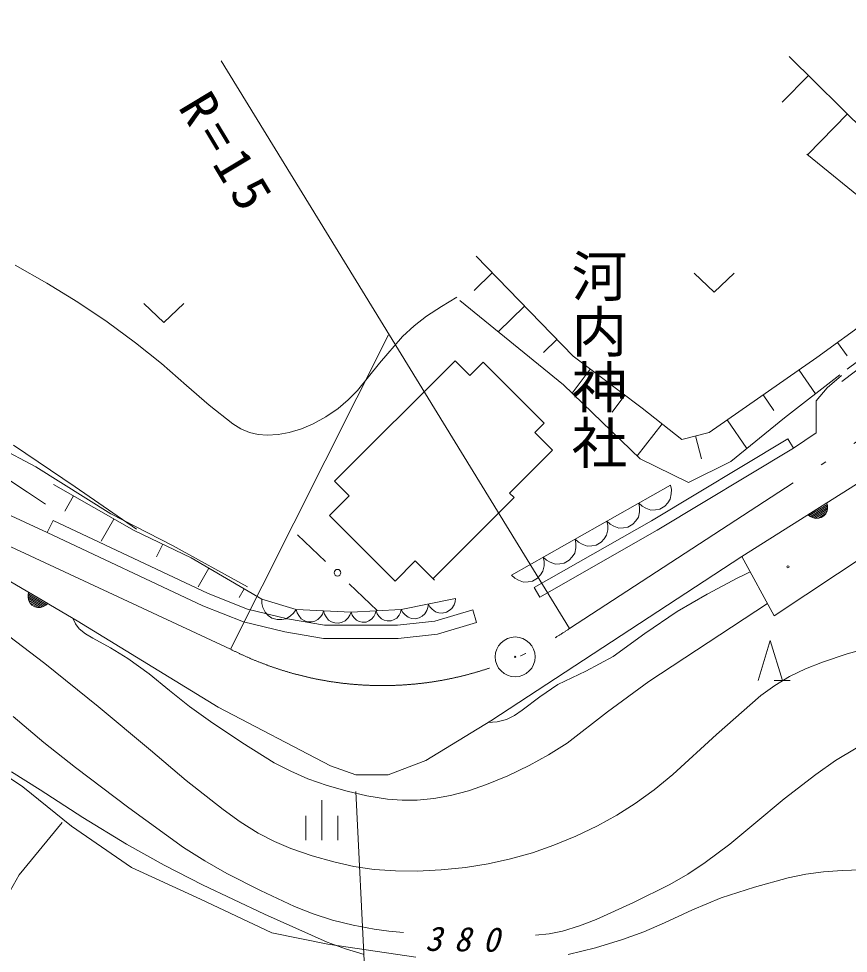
# Model space of a CAD drawing. Units: millimetres, scale not verified. Extents: x -625 to 700064, y -625 to 362743.
# Drawn here: x 267560 to 304863, y 222047 to 264068 of the extents above; entities that cross this region are included whole.
import ezdxf
from ezdxf.enums import TextEntityAlignment as Align

# ---------------------------------------------------------------- set-up
doc = ezdxf.new("R2010")
doc.units = ezdxf.units.MM
doc.header["$LTSCALE"] = 1000
for name, pattern in [('DASHED', [7.5, 6, -1.5]), ('DASHED_SPACED', [12, 6, -6]), ('LONG_DASHED_DOTTED', [15.25, 12, -1.5, 0.25, -1.5])]:
    doc.linetypes.add(name, pattern=pattern)
doc.layers.add('S-SUV', color=7, linetype='Continuous', lineweight=13)
doc.styles.add('@ＭＳ ゴシック', font='')
doc.styles.add('ＭＳ ゴシック', font='')
doc.styles.get('@ＭＳ ゴシック').set_extended_font_data('@MS Gothic')
doc.styles.get('ＭＳ ゴシック').set_extended_font_data('MS Gothic')

msp = doc.modelspace()

# ---------------------------------------------------------------- linework, layer by layer
at = {"layer": 'S-SUV', "linetype": 'LONG_DASHED_DOTTED'}
for p, q in [((292327, 236647), (350283, 274393)), ((239322, 253285), (277080, 235724))]:
    msp.add_line(p, q, dxfattribs=at)
at = {"layer": 'S-SUV'}
for p, q in [((302197, 262373), (305703, 258923)), ((292327, 236647), (276664, 262166)), ((303073, 261511), (301891, 260310)), ((304827, 259785), (303022, 257951)), ((288124, 253390), (292484, 248887)), ((267400, 252988), (268829, 252180)), ((288851, 252639), (288033, 251848)), ((297937, 252623), (298837, 251772)), ((298837, 251772), (299737, 252623)), ((303455, 248830), (308983, 252877)), ((268829, 252180), (270225, 251321)), ((270225, 251321), (271531, 250437)), ((286568, 251132), (287264, 251544)), ((273190, 251263), (274090, 250413)), ((274090, 250413), (274990, 251263)), ((285901, 250696), (286568, 251132)), ((290304, 251139), (289120, 249993)), ((285335, 250256), (285901, 250696)), ((271531, 250437), (272811, 249497)), ((284814, 249774), (285335, 250256)), ((277080, 235724), (284186, 249855)), ((283782, 248579), (284814, 249774)), ((291757, 249638), (291154, 249054)), ((304567, 247759), (307055, 249625)), ((272811, 249497), (273979, 248558)), ((304376, 249505), (304807, 248915)), ((292484, 248887), (295590, 246551)), ((298610, 245468), (303455, 248830)), ((273979, 248558), (275105, 247577)), ((287179, 248690), (281761, 243272)), ((282800, 247348), (283782, 248579)), ((287842, 248027), (287179, 248690)), ((288439, 248624), (287842, 248027)), ((291181, 245882), (288439, 248624)), ((293260, 248303), (292449, 247225)), ((302647, 248270), (303386, 247206)), ((303909, 247472), (304562, 248028)), ((275105, 247577), (276118, 246696)), ((282381, 246924), (282800, 247348)), ((294813, 247135), (294240, 246372)), ((301032, 247149), (301515, 246454)), ((303411, 246879), (303909, 247472)), ((276118, 246696), (277188, 245847)), ((281921, 246545), (282381, 246924)), ((303411, 245442), (303411, 246879)), ((281373, 246174), (281921, 246545)), ((295590, 246551), (297385, 245155)), ((277188, 245847), (277555, 245624)), ((280273, 245631), (280794, 245854)), ((280794, 245854), (281373, 246174)), ((290761, 245462), (291181, 245882)), ((296487, 245853), (295363, 244407)), ((299418, 246028), (300307, 244748)), ((277555, 245624), (277945, 245456)), ((277945, 245456), (278331, 245368)), ((279229, 245371), (279728, 245464)), ((279728, 245464), (280273, 245631)), ((291557, 244665), (290761, 245462)), ((297385, 245155), (298610, 245468)), ((302404, 244756), (303411, 245442)), ((278331, 245368), (278731, 245340)), ((278731, 245340), (279229, 245371)), ((296010, 241497), (302146, 245185)), ((297998, 245311), (298261, 244281)), ((302146, 245185), (302404, 244756)), ((267322, 244892), (270094, 243014)), ((289633, 242742), (291557, 244665)), ((302404, 244756), (296263, 241065)), ((300082, 239889), (306872, 244174)), ((267157, 243302), (267961, 242779)), ((269122, 243128), (272746, 241053)), ((270094, 243014), (272850, 241116)), ((281761, 243272), (282424, 242609)), ((289720, 239044), (296872, 243090)), ((296908, 242893), (296872, 243090)), ((296905, 242707), (296908, 242893)), ((267961, 242779), (268771, 242246)), ((270028, 242609), (269638, 241928)), ((282424, 242609), (281540, 241724)), ((286206, 238916), (289832, 242543)), ((289832, 242543), (289633, 242742)), ((296745, 242296), (296854, 242471)), ((296854, 242471), (296905, 242707)), ((295477, 242084), (295442, 242281)), ((295442, 242281), (295588, 242147)), ((295474, 241898), (295477, 242084)), ((295588, 242147), (295753, 242056)), ((295753, 242056), (295981, 241977)), ((296386, 242022), (296608, 242148)), ((296608, 242148), (296745, 242296)), ((303054, 241764), (303900, 242298)), ((303912, 242232), (303109, 241725)), ((303163, 241685), (303924, 242166)), ((303926, 242093), (303230, 241654)), ((303900, 242298), (303927, 242180)), ((303931, 242066), (303907, 241921)), ((303927, 242180), (303931, 242066)), ((266838, 241895), (268847, 240967)), ((281540, 241724), (284481, 238783)), ((295315, 241487), (295424, 241662)), ((295424, 241662), (295474, 241898)), ((295981, 241977), (296187, 241981)), ((296187, 241981), (296386, 242022)), ((308319, 241725), (301529, 237217)), ((303147, 241687), (303054, 241764)), ((303250, 241637), (303147, 241687)), ((303391, 241596), (303250, 241637)), ((303302, 241625), (303917, 242013)), ((303900, 241928), (303388, 241606)), ((303636, 241635), (303516, 241604)), ((303521, 241615), (303836, 241814)), ((303767, 241717), (303636, 241635)), ((303846, 241812), (303767, 241717)), ((303907, 241921), (303846, 241812)), ((268847, 240967), (269103, 241510)), ((269103, 241510), (276074, 238220)), ((271840, 241572), (271272, 240579)), ((290744, 238495), (296010, 241497)), ((294047, 241275), (294011, 241472)), ((294011, 241472), (294158, 241338)), ((294044, 241089), (294047, 241275)), ((294158, 241338), (294323, 241247)), ((294323, 241247), (294551, 241168)), ((294757, 241171), (294955, 241213)), ((294955, 241213), (295177, 241338)), ((295177, 241338), (295315, 241487)), ((303516, 241604), (303391, 241596)), ((275836, 237668), (268847, 240967)), ((272746, 241053), (275322, 239822)), ((280102, 240862), (281361, 239666)), ((296263, 241065), (290991, 238060)), ((293884, 240678), (293993, 240853)), ((293993, 240853), (294044, 241089)), ((294551, 241168), (294757, 241171)), ((274034, 240438), (273762, 239868)), ((292616, 240466), (292581, 240662)), ((292581, 240662), (292727, 240528)), ((292613, 240280), (292616, 240466)), ((292727, 240528), (292892, 240437)), ((292892, 240437), (293121, 240359)), ((293121, 240359), (293326, 240362)), ((293326, 240362), (293525, 240404)), ((293525, 240404), (293747, 240529)), ((293747, 240529), (293884, 240678)), ((292454, 239868), (292563, 240043)), ((292563, 240043), (292613, 240280)), ((275322, 239822), (278491, 237976)), ((284481, 238783), (285387, 239690)), ((285387, 239690), (286250, 238828)), ((288782, 232499), (300082, 239889)), ((291186, 239656), (291150, 239853)), ((291150, 239853), (291297, 239719)), ((291183, 239470), (291186, 239656)), ((291297, 239719), (291462, 239628)), ((291462, 239628), (291690, 239550)), ((291690, 239550), (291896, 239553)), ((291896, 239553), (292094, 239594)), ((292094, 239594), (292316, 239720)), ((292316, 239720), (292454, 239868)), ((301529, 237217), (300082, 239889)), ((276114, 239361), (275631, 238531)), ((291023, 239059), (291132, 239234)), ((291132, 239234), (291183, 239470)), ((300177, 239063), (300453, 239203)), ((266684, 239054), (270190, 236994)), ((289720, 239044), (289866, 238910)), ((289866, 238910), (290031, 238819)), ((290031, 238819), (290260, 238740)), ((290260, 238740), (290465, 238744)), ((290465, 238744), (290664, 238785)), ((290664, 238785), (290886, 238910)), ((290886, 238910), (291023, 239059)), ((298511, 238191), (299901, 238922)), ((299901, 238922), (300177, 239063)), ((267980, 238159), (268006, 238277)), ((268006, 238277), (268868, 237771)), ((277699, 238437), (277472, 238048)), ((282426, 238653), (283685, 237456)), ((290744, 238495), (290991, 238060)), ((267983, 238045), (267980, 238159)), ((268011, 237900), (267983, 238045)), ((267986, 238144), (268762, 237688)), ((268698, 237654), (267989, 238070)), ((268815, 237730), (267996, 238211)), ((267996, 237993), (268623, 237625)), ((268075, 237793), (268011, 237900)), ((268540, 237601), (268018, 237908)), ((276074, 238220), (277847, 237523)), ((278491, 237976), (280041, 237497)), ((278491, 237976), (278494, 237779)), ((284760, 237497), (287199, 237999)), ((287134, 237715), (287179, 237848)), ((287179, 237848), (287199, 237999)), ((297161, 237413), (298511, 238191)), ((268158, 237701), (268075, 237793)), ((268088, 237794), (268409, 237606)), ((268291, 237623), (268158, 237701)), ((268412, 237596), (268291, 237623)), ((268537, 237592), (268412, 237596)), ((268677, 237637), (268537, 237592)), ((268776, 237692), (268677, 237637)), ((268868, 237771), (268776, 237692)), ((277665, 236950), (275836, 237668)), ((277847, 237523), (279649, 237080)), ((278494, 237779), (278540, 237600)), ((278540, 237600), (278639, 237382)), ((279924, 237338), (280041, 237497)), ((280041, 237497), (282503, 237383)), ((280041, 237497), (280081, 237353)), ((281216, 237301), (281272, 237440)), ((281272, 237440), (281312, 237296)), ((282503, 237383), (284760, 237497)), ((283593, 237308), (283632, 237440)), ((283632, 237440), (283680, 237312)), ((284721, 237365), (284760, 237497)), ((284760, 237497), (284835, 237366)), ((285823, 237306), (285914, 237464)), ((285914, 237464), (285960, 237597)), ((285960, 237597), (285980, 237748)), ((285980, 237748), (286054, 237617)), ((286054, 237617), (286152, 237513)), ((286152, 237513), (286298, 237403)), ((286267, 236985), (287979, 237492)), ((286789, 237380), (286923, 237456)), ((286923, 237456), (287042, 237556)), ((287042, 237556), (287134, 237715)), ((287979, 237492), (288150, 236917)), ((298560, 236019), (301225, 237779)), ((269997, 237108), (270113, 236859)), ((278639, 237382), (278781, 237237)), ((278781, 237237), (278945, 237122)), ((278945, 237122), (279185, 237048)), ((279185, 237048), (279385, 237050)), ((279385, 237050), (279584, 237090)), ((279584, 237090), (279788, 237214)), ((279649, 237080), (281309, 236799)), ((279788, 237214), (279924, 237338)), ((280081, 237353), (280149, 237230)), ((280149, 237230), (280263, 237089)), ((280263, 237089), (280395, 237009)), ((280395, 237009), (280537, 236956)), ((280875, 236987), (281014, 237054)), ((281014, 237054), (281140, 237184)), ((281140, 237184), (281216, 237301)), ((281312, 237296), (281380, 237173)), ((281380, 237173), (281494, 237032)), ((281494, 237032), (281626, 236952)), ((282245, 236997), (282371, 237127)), ((282371, 237127), (282447, 237244)), ((282447, 237244), (282503, 237383)), ((282503, 237383), (282552, 237255)), ((282552, 237255), (282625, 237149)), ((282625, 237149), (282742, 237030)), ((282742, 237030), (282869, 236969)), ((283309, 236991), (283430, 237065)), ((283430, 237065), (283534, 237195)), ((283534, 237195), (283593, 237308)), ((283680, 237312), (283754, 237206)), ((283754, 237206), (283870, 237087)), ((283870, 237087), (283998, 237026)), ((283998, 237026), (284132, 236990)), ((284132, 236990), (284307, 236999)), ((284307, 236999), (284438, 237048)), ((284438, 237048), (284558, 237122)), ((284558, 237122), (284662, 237252)), ((284662, 237252), (284721, 237365)), ((284835, 237366), (284932, 237262)), ((284932, 237262), (285079, 237153)), ((285079, 237153), (285228, 237107)), ((285228, 237107), (285381, 237091)), ((285381, 237091), (285570, 237130)), ((285570, 237130), (285704, 237205)), ((285704, 237205), (285823, 237306)), ((286298, 237403), (286447, 237358)), ((286447, 237358), (286600, 237341)), ((286600, 237341), (286789, 237380)), ((295712, 236430), (297161, 237413)), ((270113, 236859), (270285, 236639)), ((270190, 236994), (276526, 233106)), ((270285, 236639), (270568, 236403)), ((279527, 236493), (277665, 236950)), ((280537, 236956), (280728, 236947)), ((280728, 236947), (280875, 236987)), ((281309, 236799), (284589, 236799)), ((281626, 236952), (281768, 236899)), ((281768, 236899), (281959, 236890)), ((281959, 236890), (282106, 236930)), ((282106, 236930), (282245, 236997)), ((282869, 236969), (283004, 236933)), ((283004, 236933), (283179, 236942)), ((283179, 236942), (283309, 236991)), ((284589, 236799), (286267, 236985)), ((288150, 236917), (286386, 236395)), ((267108, 236323), (268734, 235079)), ((270568, 236403), (270896, 236209)), ((270896, 236209), (271695, 235779)), ((281258, 236199), (279527, 236493)), ((284622, 236199), (281258, 236199)), ((286386, 236395), (284622, 236199)), ((294297, 235397), (295712, 236430)), ((271695, 235779), (272462, 235298)), ((295890, 234263), (298560, 236019)), ((300806, 234315), (301355, 236111)), ((301355, 236111), (301904, 234315)), ((304811, 235509), (305938, 235817)), ((293067, 234737), (294297, 235397)), ((303698, 235142), (304811, 235509)), ((268734, 235079), (271132, 233150)), ((272462, 235298), (273420, 234606)), ((302944, 234841), (303698, 235142)), ((273420, 234606), (274348, 233862)), ((291806, 234130), (293067, 234737)), ((301562, 234088), (302218, 234485)), ((302218, 234485), (302944, 234841)), ((290993, 233583), (291806, 234130)), ((294033, 232900), (295890, 234263)), ((300937, 233639), (301562, 234088)), ((301531, 234315), (302251, 234315)), ((274348, 233862), (275246, 233144)), ((298929, 231881), (300937, 233639)), ((290204, 232980), (290993, 233583)), ((271132, 233150), (273491, 231174)), ((275246, 233144), (276180, 232475)), ((276526, 233106), (281582, 230477)), ((289859, 232742), (290204, 232980)), ((292216, 231493), (294033, 232900)), ((267313, 232693), (268692, 231524)), ((276180, 232475), (277599, 231519)), ((285870, 230720), (288782, 232499)), ((288659, 232424), (289073, 232460)), ((289073, 232460), (289489, 232559)), ((289489, 232559), (289859, 232742)), ((296966, 230081), (298929, 231881)), ((268692, 231524), (270108, 230401)), ((273491, 231174), (275096, 229821)), ((277599, 231519), (279048, 230616)), ((291380, 230967), (292216, 231493)), ((304288, 230708), (305210, 231277)), ((284171, 230073), (285870, 230720)), ((290510, 230491), (291380, 230967)), ((303402, 230091), (304288, 230708)), ((270108, 230401), (272518, 228583)), ((279048, 230616), (279792, 230230)), ((281582, 230477), (282715, 230073)), ((289560, 230032), (290510, 230491)), ((267230, 230206), (268530, 229404)), ((279792, 230230), (280562, 229898)), ((280562, 229898), (281437, 229586)), ((282715, 230073), (284171, 230073)), ((288590, 229630), (289560, 230032)), ((296140, 229404), (296966, 230081)), ((301984, 228989), (303402, 230091)), ((275096, 229821), (276749, 228507)), ((281437, 229586), (282325, 229332)), ((287785, 229356), (288590, 229630)), ((268530, 229404), (270447, 228155)), ((282325, 229332), (283220, 229128)), ((282720, 229318), (283287, 217876)), ((283220, 229128), (284138, 228982)), ((286231, 229009), (286971, 229142)), ((286971, 229142), (287785, 229356)), ((295285, 228781), (296140, 229404)), ((281190, 228936), (281190, 227136)), ((281190, 228936), (281190, 227136)), ((284138, 228982), (284805, 228929)), ((284805, 228929), (285484, 228937)), ((285484, 228937), (286231, 229009)), ((294449, 228254), (295285, 228781)), ((300610, 227846), (301984, 228989)), ((272518, 228583), (274969, 226808)), ((276749, 228507), (277522, 227954)), ((280470, 228221), (280470, 227141)), ((280470, 228221), (280470, 227141)), ((281910, 228221), (281910, 227141)), ((281910, 228221), (281910, 227141)), ((293581, 227777), (294449, 228254)), ((270447, 228155), (272405, 226952)), ((277522, 227954), (278335, 227445)), ((292606, 227311), (293581, 227777)), ((299535, 226961), (300610, 227846)), ((278335, 227445), (279055, 227077)), ((272405, 226952), (274100, 226011)), ((279055, 227077), (279801, 226763)), ((291618, 226905), (292606, 227311)), ((298426, 226126), (299535, 226961)), ((274969, 226808), (275928, 226198)), ((279801, 226763), (280757, 226429)), ((289677, 226294), (290656, 226570)), ((290656, 226570), (291618, 226905)), ((275928, 226198), (276926, 225634)), ((280757, 226429), (281731, 226154)), ((281731, 226154), (282629, 225956)), ((288666, 226070), (289677, 226294)), ((297646, 225609), (298426, 226126)), ((274100, 226011), (275823, 225123)), ((282629, 225956), (283547, 225817)), ((283547, 225817), (284504, 225749)), ((284504, 225749), (285474, 225741)), ((285474, 225741), (286562, 225793)), ((286562, 225793), (287653, 225906)), ((287653, 225906), (288666, 226070)), ((302946, 225607), (303747, 225709)), ((303747, 225709), (304585, 225769)), ((304585, 225769), (305427, 225807)), ((276926, 225634), (278431, 224869)), ((296835, 225144), (297646, 225609)), ((300638, 225021), (302157, 225446)), ((302157, 225446), (302946, 225607)), ((275823, 225123), (278606, 223810)), ((278431, 224869), (279963, 224157)), ((295202, 224334), (296835, 225144)), ((299139, 224539), (300638, 225021)), ((297861, 224004), (299139, 224539)), ((279963, 224157), (280804, 223817)), ((293529, 223572), (295202, 224334)), ((296604, 223412), (297861, 224004)), ((278606, 223810), (281428, 222545)), ((280804, 223817), (281674, 223530)), ((292781, 223280), (293529, 223572)), ((281674, 223530), (282594, 223305)), ((282594, 223305), (283538, 223135)), ((283538, 223135), (284202, 223044)), ((292019, 223047), (292781, 223280)), ((295667, 223010), (296604, 223412)), ((284202, 223044), (284868, 222979)), ((290796, 222858), (291408, 222922)), ((291408, 222922), (292019, 223047)), ((294709, 222665), (295667, 223010)), ((281428, 222545), (282251, 222243)), ((292264, 221988), (293493, 222297)), ((293493, 222297), (294709, 222665)), ((282251, 222243), (283101, 221996))]:
    msp.add_line(p, q, dxfattribs=at)
at = {"layer": 'S-SUV', "linetype": 'DASHED_SPACED'}
for p, q in [((307651, 254192), (300249, 260203)), ((292056, 247605), (286870, 251822)), ((309610, 251908), (304480, 248061)), ((304480, 248061), (302001, 246123)), ((295504, 244271), (292056, 247605)), ((302001, 246123), (299579, 244157)), ((297670, 243217), (295504, 244271)), ((299579, 244157), (297670, 243217))]:
    msp.add_line(p, q, dxfattribs=at)
at = {"layer": 'S-SUV', "linetype": 'DASHED'}
for p, q in [((268337, 243915), (265477, 245429)), ((271703, 241811), (268337, 243915)), ((274479, 240381), (271703, 241811)), ((277845, 238530), (274479, 240381)), ((267746, 229527), (264885, 231462)), ((269933, 227760), (267746, 229527)), ((269515, 227929), (267580, 225573)), ((272626, 225909), (269933, 227760)), ((275739, 224479), (272626, 225909)), ((267580, 225573), (266150, 223049)), ((278936, 222965), (275739, 224479)), ((281460, 222460), (278936, 222965)), ((285414, 221871), (281460, 222460))]:
    msp.add_line(p, q, dxfattribs=at)
at = {"layer": 'S-SUV'}
for centre, radius in [((281893, 239159), 149), ((302151, 239421), 49.8), ((289884, 235375), 896), ((289884, 235375), 27)]:
    msp.add_circle(centre, radius, dxfattribs=at)
at = {"layer": 'S-SUV', "linetype": 'LONG_DASHED_DOTTED'}
msp.add_arc((283918, 249158), 15075, 243.0239, 303.9021, dxfattribs=at)

# ---------------------------------------------------------------- texts
at = {"layer": 'S-SUV', "style": '@ＭＳ ゴシック'}
msp.add_text('河内神社', height=1833, rotation=270, dxfattribs=at).set_placement((292172, 253772), align=Align.BOTTOM_LEFT)
at = {"layer": 'S-SUV', "attachment_point": 7, "style": 'ＭＳ ゴシック'}
for s, insert, char_height, rotation in [('\\T1.3;R=15', (274677, 260085), 1686, 301), ('\\T1.73;\\Q15;380', (285824, 222141), 1100, 359.2)]:
    msp.add_mtext(s, dxfattribs=dict(at, insert=insert, char_height=char_height, rotation=rotation))

doc.saveas('drawing.dxf')
